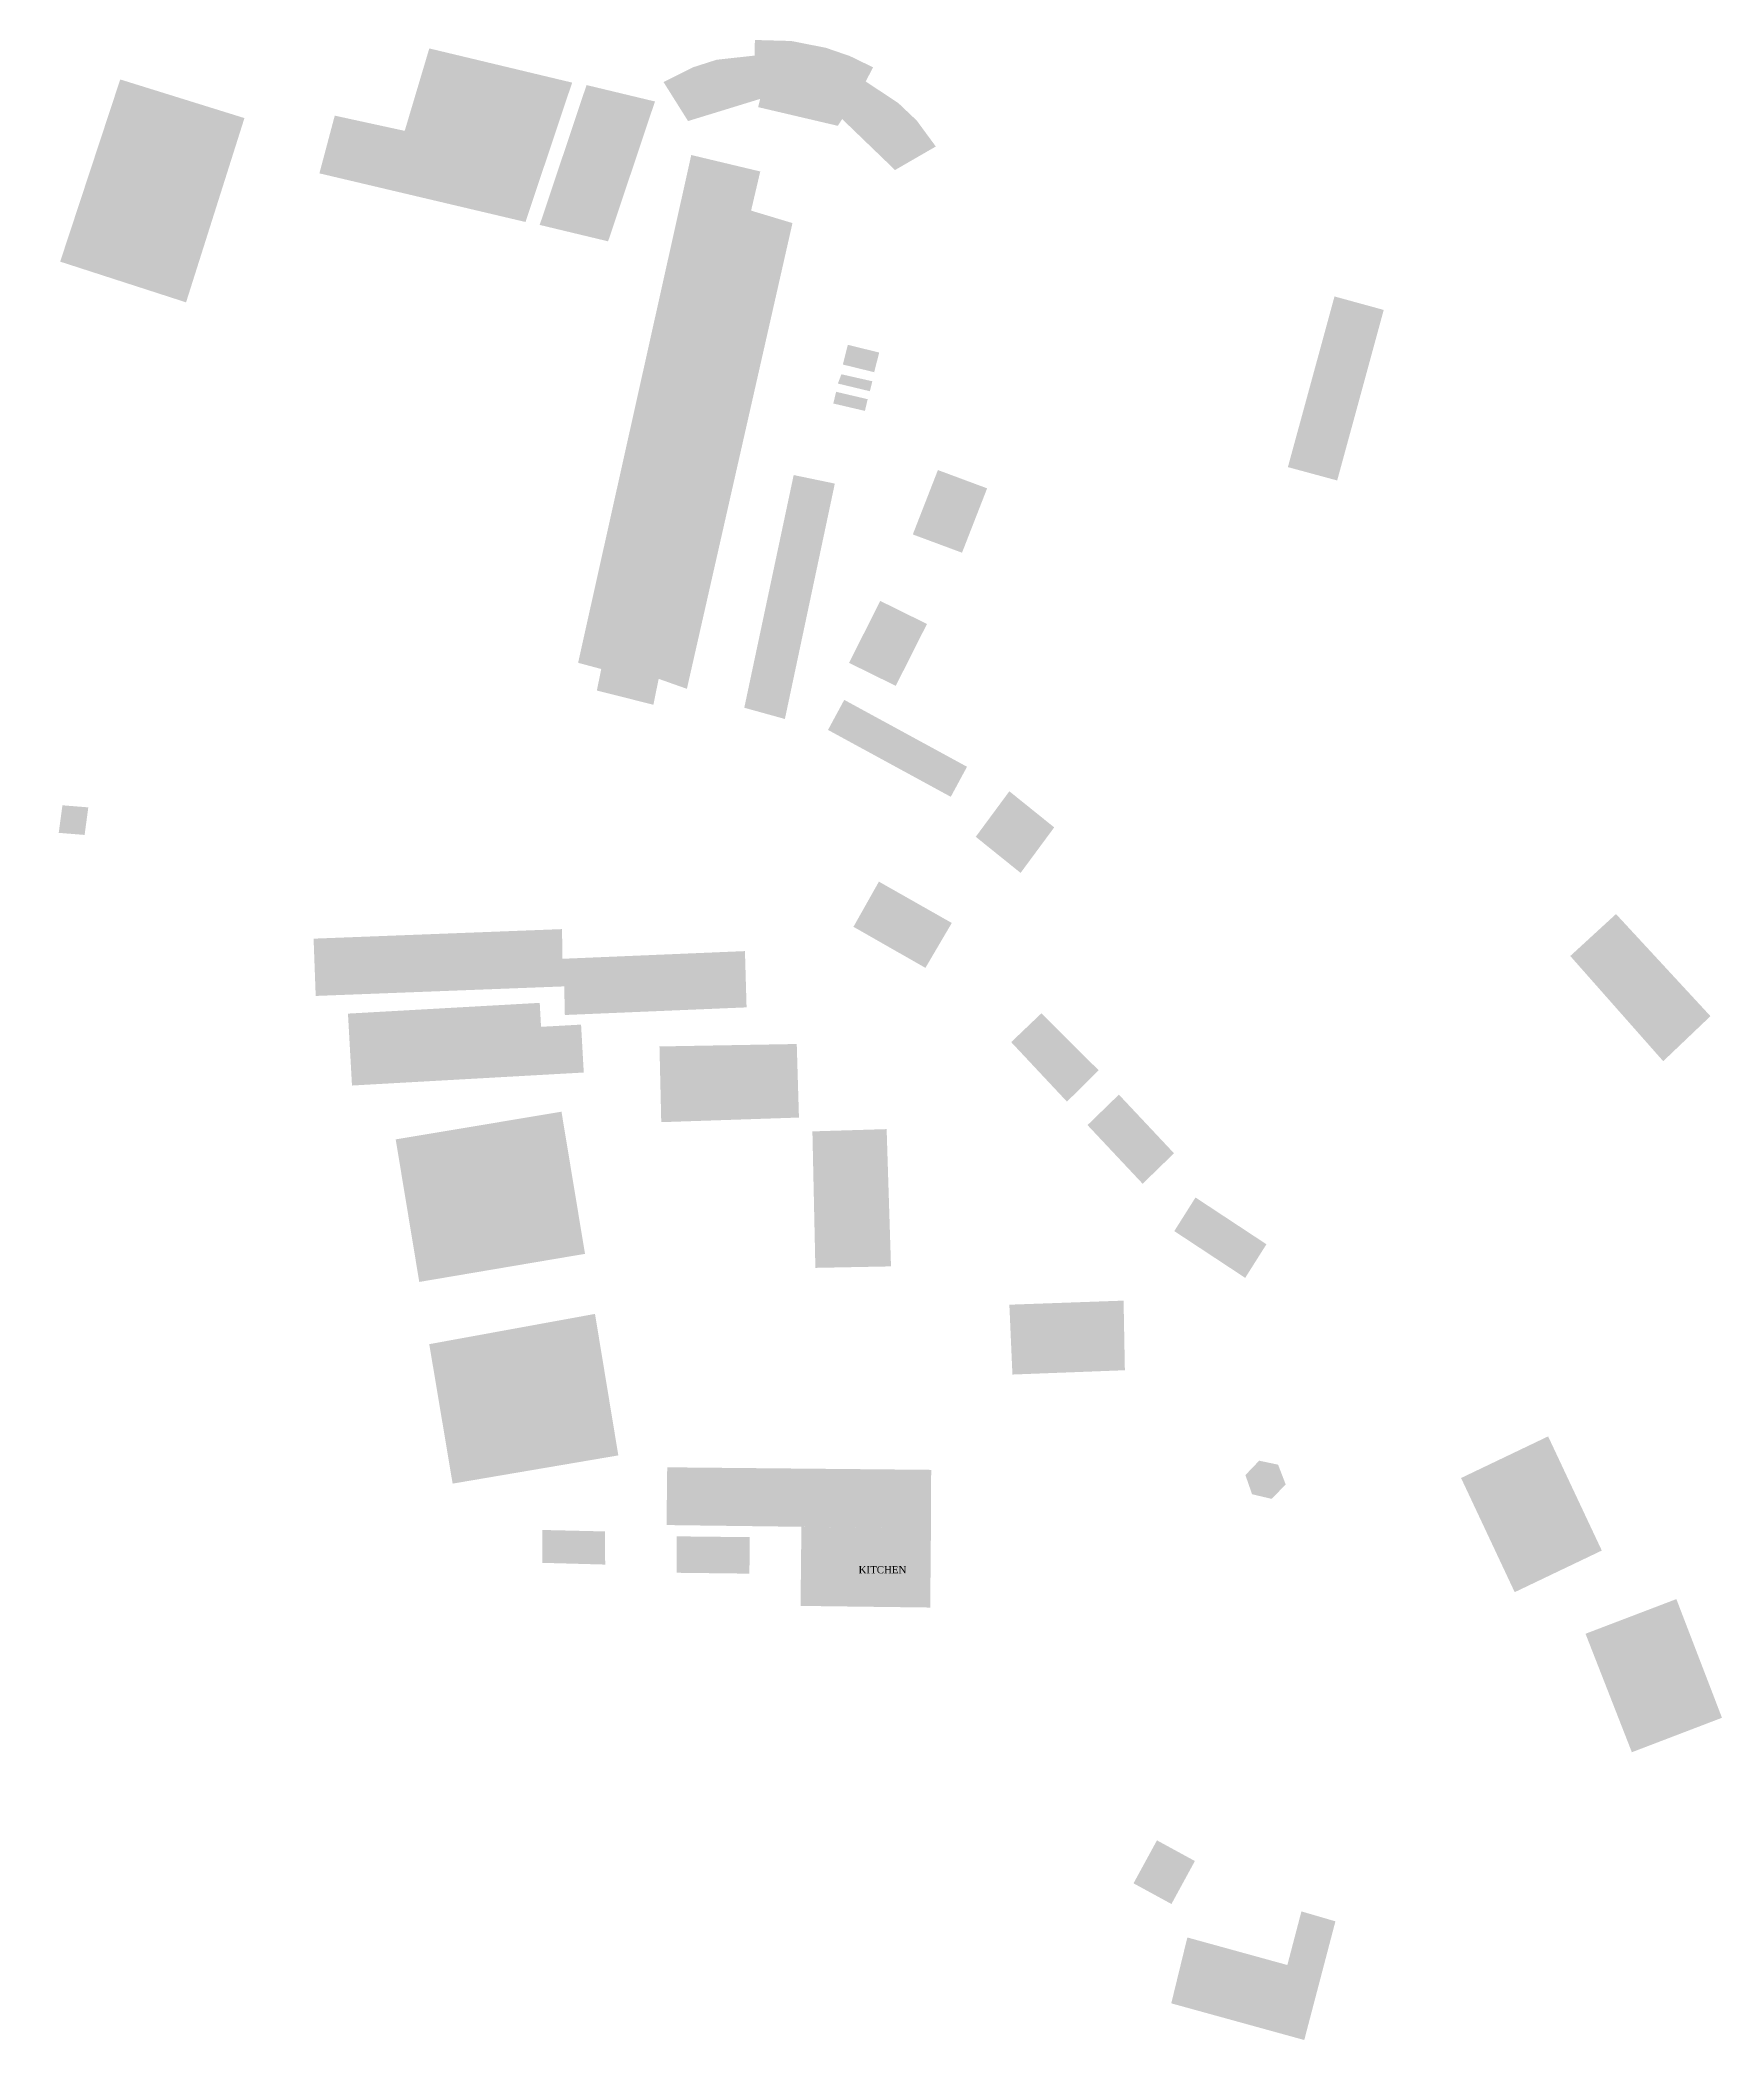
# Model space of a CAD drawing. Header units: metres. Extents: x 189445 to 380082, y 2970950 to 5942519.
# Drawn here: x 379731.8 to 380082.2, y 5942102.5 to 5942519.1 of the extents above; entities that cross this region are included whole.
import ezdxf

# ---------------------------------------------------------------- set-up
doc = ezdxf.new("R2010")
doc.units = ezdxf.units.M
doc.header["$LTSCALE"] = 200
doc.layers.add('building line', color=250, linetype='Continuous')
doc.layers.add('text', color=7, linetype='Continuous')

msp = doc.modelspace()

# ---------------------------------------------------------------- hatches: boundary and pattern name
at = {"layer": 'building line', "lineweight": 120, "true_color": 0x139b48}
h = msp.add_hatch(color=114, dxfattribs=at)
h.dxf.hatch_style = 1
h.paths.add_polyline_path([(379840.45, 5942295.89), (379805.92, 5942290.12), (379810.83, 5942260.43), (379845.35, 5942266.28)])
h.paths.add_polyline_path([(379847.43, 5942253.77), (379812.91, 5942247.47), (379817.78, 5942218.42), (379852.29, 5942224.3)])
h.paths.add_polyline_path([(379844.53, 5942314.03), (379836.19, 5942313.57), (379835.92, 5942318.56), (379795.98, 5942316.32), (379796.82, 5942301.34), (379845.09, 5942304.05)])
h.paths.add_polyline_path([(379840.56, 5942333.92), (379788.82, 5942331.93), (379789.26, 5942320), (379841.02, 5942321.99), (379841.15, 5942316.03), (379879, 5942317.62), (379878.66, 5942329.34), (379840.66, 5942327.74)])
h.paths.add_polyline_path([(379889.45, 5942309.99), (379860.86, 5942309.48), (379861.23, 5942293.71), (379889.91, 5942294.67)])
h.paths.add_polyline_path([(379908.17, 5942292.26), (379892.71, 5942291.79), (379893.33, 5942263.36), (379909.08, 5942263.67)])
h.paths.add_polyline_path([(379957.52, 5942256.54), (379933.73, 5942255.69), (379934.37, 5942241.14), (379957.79, 5942242.04)])
h.paths.add_polyline_path([(379917.45, 5942221.29), (379862.47, 5942221.82), (379862.33, 5942209.79), (379917.39, 5942209.08)])
h.paths.add_polyline_path([(379917.36, 5942204.05), (379917.39, 5942209.08), (379890.42, 5942209.43), (379890.24, 5942192.95), (379917.24, 5942192.61)])
h.paths.add_polyline_path([(379879.67, 5942207.27), (379864.46, 5942207.44), (379864.46, 5942199.85), (379879.59, 5942199.67)])
h.paths.add_polyline_path([(379849.53, 5942208.46), (379836.48, 5942208.77), (379836.48, 5942201.92), (379849.55, 5942201.56)])
h.paths.add_polyline_path([(379972.37, 5942139.81), (379964.47, 5942144.12), (379959.59, 5942135.17), (379967.49, 5942130.86)])
h.paths.add_polyline_path([(380001.64, 5942127.25), (379994.56, 5942129.32), (379991.63, 5942118.15), (379970.8, 5942123.89), (379967.45, 5942110.17), (379995.15, 5942102.53)])
h.paths.add_polyline_path([(380072.65, 5942194.37), (380053.73, 5942187.15), (380063.38, 5942162.47), (380082.15, 5942169.65)])
h.paths.add_polyline_path([(380045.94, 5942228.26), (380027.81, 5942219.59), (380038.98, 5942195.81), (380057.12, 5942204.48)])
h.paths.add_polyline_path([(379972.5, 5942278.02), (379968.08, 5942271.02), (379982.85, 5942261.28), (379987.27, 5942268.28)])
h.paths.add_polyline_path([(379956.54, 5942299.45), (379950.01, 5942293.1), (379961.49, 5942280.88), (379968.02, 5942287.23)])
h.paths.add_polyline_path([(379940.41, 5942316.39), (379934.11, 5942310.38), (379945.73, 5942297.98), (379952.31, 5942304.53)])
h.paths.add_polyline_path([(379921.74, 5942335.2), (379906.56, 5942343.81), (379901.26, 5942334.4), (379916.25, 5942325.85)])
h.paths.add_polyline_path([(379943.07, 5942355.11), (379933.73, 5942362.63), (379926.73, 5942353.15), (379936.07, 5942345.63)])
h.paths.add_polyline_path([(379899.34, 5942381.67), (379895.96, 5942375.41), (379921.53, 5942361.48), (379924.91, 5942367.74)])
h.paths.add_polyline_path([(379888.56, 5942480.98), (379879.94, 5942483.58), (379881.85, 5942491.73), (379867.48, 5942495.16), (379843.91, 5942389.39), (379848.73, 5942388.1), (379847.82, 5942383.62), (379859.59, 5942380.65), (379860.69, 5942386.05), (379866.57, 5942383.97)])
h.paths.add_polyline_path([(379897.38, 5942426.72), (379888.81, 5942428.5), (379878.52, 5942380.03), (379886.98, 5942377.69)])
h.paths.add_polyline_path([(379916.57, 5942397.48), (379906.84, 5942402.28), (379900.34, 5942389.38), (379910.07, 5942384.59)])
h.paths.add_polyline_path([(379929.1, 5942425.73), (379918.85, 5942429.54), (379913.62, 5942416.13), (379923.87, 5942412.32)])
h.paths.add_polyline_path([(379903.81, 5942510.48), (379905.35, 5942513.42), (379900.54, 5942515.76), (379895.52, 5942517.49), (379888.3, 5942518.91), (379880.73, 5942519.12), (379880.67, 5942515.87), (379872.75, 5942515), (379867.97, 5942513.47), (379861.7, 5942510.36), (379866.81, 5942502.23), (379881.84, 5942506.85), (379881.41, 5942505.13), (379898, 5942501.24), (379898.91, 5942502.64), (379909.92, 5942492.03), (379918.41, 5942496.93), (379914.44, 5942502.34), (379910.61, 5942505.97)])
h.paths.add_polyline_path([(379842.67, 5942510.24), (379812.92, 5942517.36), (379807.8, 5942500.19), (379793.23, 5942503.36), (379790.03, 5942491.34), (379832.95, 5942481.21)])
h.paths.add_polyline_path([(379859.92, 5942506.31), (379845.67, 5942509.73), (379835.91, 5942480.6), (379850.16, 5942477.18)])
h.paths.add_polyline_path([(379774.42, 5942502.85), (379748.55, 5942510.9), (379736.04, 5942472.95), (379762.26, 5942464.47)])
h.paths.add_polyline_path([(379674.29, 5942501.34), (379668.09, 5942503.89), (379658.71, 5942480.68), (379664.91, 5942478.13)])
h.paths.add_polyline_path([(379663.78, 5942430.55), (379654.12, 5942431.43), (379647.48, 5942362.51), (379704.81, 5942359.15), (379706.23, 5942372.99), (379697.5, 5942373.83), (379696.62, 5942369.02), (379659.11, 5942371.85)])
h.paths.add_polyline_path([(379687.84, 5942426.42), (379683.43, 5942427.09), (379682.7, 5942422.37), (379687.24, 5942421.82)], flags=17)
h.paths.add_polyline_path([(379741.9, 5942359.28), (379736.51, 5942359.71), (379735.74, 5942353.97), (379741.13, 5942353.54)])
h.paths.add_polyline_path([(379697.25, 5942341.59), (379681.87, 5942343.07), (379681.31, 5942338.19), (379663.1, 5942339.56), (379653.73, 5942342.35), (379626.78, 5942344.51), (379625.69, 5942330.23), (379696.16, 5942327.31)])
h.paths.add_polyline_path([(379630.97, 5942439.04), (379605.43, 5942442.24), (379599.25, 5942395.6), (379625.18, 5942392.54)])
h.paths.add_polyline_path([(379638.04, 5942455.55), (379621.53, 5942459.69), (379617.59, 5942444.19), (379634.15, 5942440.03)])
h.paths.add_polyline_path([(380011.7, 5942462.89), (380001.45, 5942465.7), (379991.74, 5942430.15), (380002.01, 5942427.37)])
h.paths.add_polyline_path([(379906.62, 5942454.02), (379900.09, 5942455.62), (379899.05, 5942451.52), (379905.58, 5942449.92)])
h.paths.add_polyline_path([(379905.2, 5942448.03), (379898.75, 5942449.49), (379898.01, 5942447.56), (379904.68, 5942445.96)])
h.paths.add_polyline_path([(379897.64, 5942445.84), (379897.07, 5942443.4), (379903.65, 5942441.86), (379904.22, 5942444.3)])
h.paths.add_polyline_path([(380060.08, 5942337.06), (380050.55, 5942328.32), (380069.91, 5942306.41), (380079.75, 5942315.79)])
h.paths.add_polyline_path([(379989.7, 5942222.37), (379985.76, 5942223.2), (379982.89, 5942220.2), (379984.28, 5942216.21), (379988.35, 5942215.25), (379991.29, 5942218.24)])

# ---------------------------------------------------------------- texts
at = {"layer": 'text', "insert": (379902.33, 5942201.24), "char_height": 1.5, "attachment_point": 1}
msp.add_mtext_dynamic_manual_height_columns('{\\fTimes New Roman|b0|i0|c0|p18;KITCHEN}', width=16.1238, gutter_width=34.93, heights=[0], dxfattribs=at)

doc.saveas('drawing.dxf')
